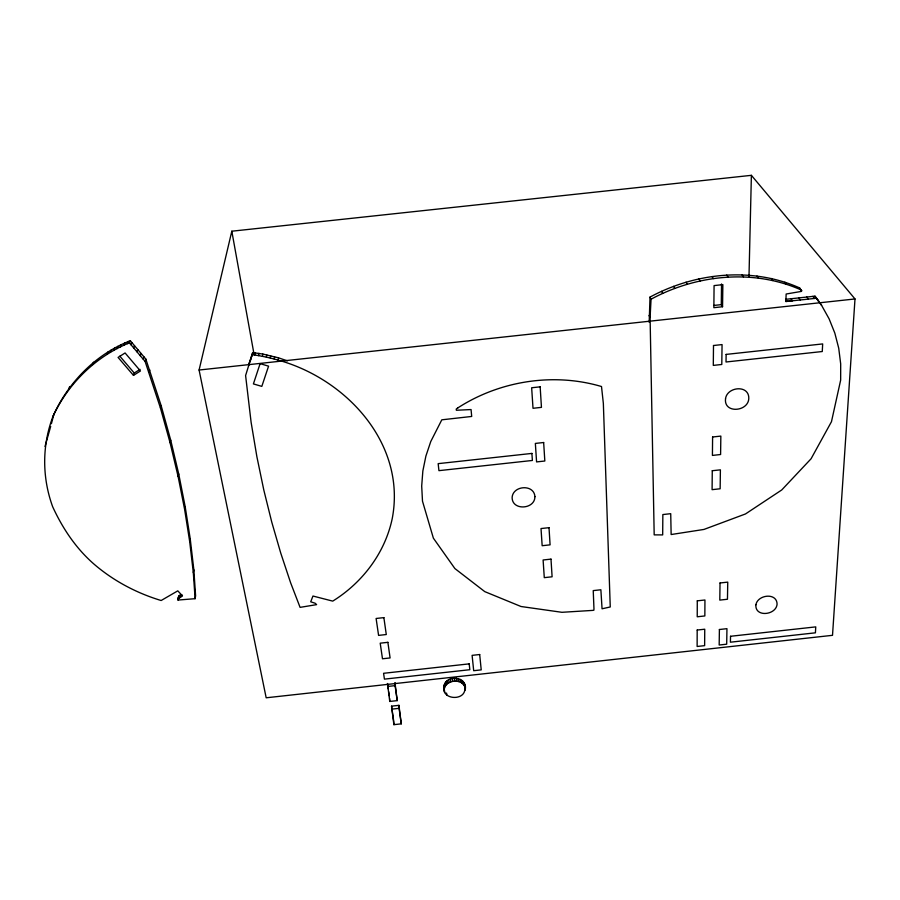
<?xml version="1.0" encoding="UTF-8"?>
<svg xmlns="http://www.w3.org/2000/svg" width="900" height="900" viewBox="0 0 900 900"><rect width="100%" height="100%" fill="white"/><g stroke="black" fill="none" stroke-linecap="round" stroke-linejoin="round"><path stroke-width="1.35" d="M722.554 306.743L722.857 284.636L714.082 285.593L713.857 307.688L722.554 306.743L721.283 304.639L721.541 283.961M748.991 276.48L751.387 175.331L231.817 231.21L199.091 370.024L266.175 697.793L832.511 635.321L855 298.957L751.387 175.331M650.014 297.09L651.06 299.194L650.092 317.565L654.188 534.87L662.681 534.904L662.85 514.553L670.725 513.686L671.141 534.533L703.946 529.436L745.481 513.956L781.74 489.96L811.069 458.775L831.465 421.706L840.656 380.126L840.69 363.904L838.721 348.199L834.829 333.124L829.091 318.803L821.576 305.336L816.592 298.238L785.857 301.489L786.15 294.019L801.236 291.431L801.697 290.79L799.268 287.752C751.691 266.681 695.171 272.678 650.014 297.09L649.181 322.358M465.086 690.232C468.697 676.654 445.871 673.729 443.947 686.351C440.91 700.2 465.626 701.314 464.873 688.264M252.709 352.586L245.599 375.548L251.111 422.303L256.894 456.772L263.801 490.016L271.755 522.079L280.71 552.983L290.61 582.75L300.082 607.365L316.631 604.631L315.169 603.248L310.714 601.796L312.964 596.036L332.719 601.121C362.407 582.727 385.043 552.949 392.254 518.479C406.451 443.959 346.522 378.923 278.168 360.113L278.438 357.806L262.845 354.06L252.709 352.586L248.76 364.691M278.168 360.113L274.264 359.044L274.556 356.749M274.264 359.044L270.36 358.065L270.653 355.77M270.36 358.065L266.434 357.165L266.749 354.87M266.434 357.165L262.519 356.355L262.845 354.06M262.519 356.355L258.593 355.624L258.93 353.34M252.338 354.87L254.655 354.983L255.015 352.699M250.526 360.45L250.898 358.144M251.685 356.906L252.045 354.611M249.109 364.793L249.48 362.486M195.097 598.691L195.604 595.845L193.849 569.835L190.215 538.751L185.197 506.79L178.718 473.951L170.719 440.201L161.111 405.54L145.834 359.089L130.331 340.74C96.446 353.824 69.075 381.532 53.899 414.27L52.852 416.734C41.917 445.759 42.075 477.63 52.661 506.734C62.82 528.874 76.601 549.371 95.288 565.211C114.48 581.4 137.126 593.291 161.145 600.514L177.795 590.85L182.475 595.879L178.852 598.354L178.065 600.041L195.097 598.691L193.32 572.636L189.675 541.485L184.635 509.456L178.121 476.539L170.078 442.721L160.436 407.981L145.091 361.406L129.521 343.012L130.331 340.74M193.32 572.636L193.849 569.835M444.296 690.941C443.183 679.523 463.781 677.273 465.21 688.635M179.933 597.499L180.484 594.653L178.751 596.216L177.919 599.636M181.406 596.52L181.778 594.619M178.189 599.062L178.751 596.216M189.675 541.485L190.215 538.751M178.065 600.041L178.493 596.79M178.852 598.354L179.415 595.508M184.635 509.456L185.197 506.79M178.121 476.539L178.718 473.951M170.078 442.721L170.719 440.201M50.693 426.409L45 446.468M51.401 423.709L53.899 414.27M160.436 407.981L161.111 405.54M149.096 372.296L149.828 369.956M145.091 361.406L145.834 359.089M143.213 359.179L143.955 356.873M140.332 355.781L141.097 353.486M133.47 375.39L140.434 370.98L125.078 352.957L118.08 357.424L133.47 375.39L134.246 373.039L140.04 369.371M137.002 351.844L137.779 349.549M133.729 347.974L134.516 345.69M131.051 344.812L131.85 342.54M52.852 416.734C67.68 384.322 94.522 357.683 127.35 343.676L128.171 341.404M123.874 345.24L124.706 342.968M120.442 346.894L121.275 344.621M117.045 348.626L117.889 346.343M113.692 350.438L114.547 348.154M110.374 352.327L111.251 350.032M107.111 354.308L107.989 352.001M92.576 364.545L93.51 362.216M68.692 388.969L69.694 386.572M799.673 289.373L799.751 288.056M458.01 407.801L458.156 407.689C500.04 380.779 553.646 372.364 601.504 386.527L603.349 403.414L610.256 606.971L602.055 608.783L600.874 589.77L593.235 590.614L593.966 608.85L593.865 610.2L592.459 610.414L561.938 612.304L521.021 606.51L484.785 591.637L454.894 568.564L433.373 538.144L422.494 501.188L421.695 486.034L422.854 470.959L425.891 456.086L430.762 441.529L441.81 419.816L471.701 416.452L471.06 409.556L456.368 410.254L456.221 409.039L457.942 407.835M651.06 299.194C696.375 274.714 753.075 268.673 800.831 289.811L801.315 290.115M127.35 343.676L129.521 343.012M387.574 686.475L395.089 685.643L394.976 682.684L397.215 700.627L389.756 701.449L387.484 683.505L388.271 688.95M391.545 706.151L398.947 705.341L401.265 723.847L393.896 724.669L391.545 706.151L393.784 721.643M391.646 709.155L399.082 708.334L398.947 705.341M713.846 305.438L721.283 304.639M821.576 305.336L814.984 296.156L785.576 299.34L787.084 301.433M199.091 370.024L855 298.957M785.857 301.489L792.495 300.848L790.976 298.755M254.655 354.983L258.593 355.624M278.438 357.806L287.404 360.855M119.824 356.175L134.246 373.039M812.88 296.381L814.489 298.463M806.771 297.045L808.357 299.126M799.268 287.752L801.697 290.79M798.75 297.923L800.303 300.004M784.89 282.195L786.398 284.243M771.3 278.505L772.762 280.53M814.984 296.156L819.945 303.244M757.012 276.041L758.441 278.066M742.14 274.882L743.501 276.907M726.739 275.085L728.055 277.121M712.058 276.559L713.317 278.595M698.895 278.921L700.11 280.969M686.048 282.206L687.217 284.265M673.594 286.369L674.719 288.428M661.567 291.341L662.648 293.423M649.058 315.416L650.092 317.565M444.037 687.971L444.78 692.471M231.817 231.21L253.969 353.88M388.665 691.673L389.261 695.745M399.082 708.334L401.265 723.847M395.089 685.643L397.215 700.627M464.614 684.079L464.94 687.026M463.961 682.605L464.287 685.564M462.983 681.3L463.309 684.259M461.711 680.197L462.026 683.145M460.192 679.298L460.496 682.245M458.46 678.645L458.764 681.592M456.559 678.262L456.863 681.199M454.534 678.173L454.838 681.12M452.452 678.398L452.745 681.345M450.506 678.926L450.787 681.874M448.74 679.714L449.021 682.661M447.199 680.726L447.469 683.685M445.905 681.941L446.175 684.889M446.58 693.079L446.76 695.059M444.915 683.303L445.185 686.25M444.251 684.788L444.51 687.746M443.947 686.351L444.206 689.321M393.829 722.644L393.896 724.669M389.655 698.467L389.756 701.449M697.185 630.045L697.129 646.47L704.633 645.649L704.745 629.212L697.185 630.045M697.286 600.84L697.23 616.781L704.846 615.949L704.947 599.996L697.286 600.84M712.271 470.723L712.091 489.668L720.146 488.779L720.394 469.845L712.271 470.723M712.597 436.995L712.418 455.423L720.596 454.522L720.844 436.095L712.597 436.995M713.498 345.51L713.295 365.4L721.789 364.478L722.059 344.588L713.498 345.51M719.393 629.516L719.179 645.019L726.683 644.186L726.952 628.673L719.393 629.516M720.034 582.975L719.798 600.097L727.459 599.254L727.751 582.12L720.034 582.975M726.131 354.409L726.019 361.991L822.262 351.529L822.679 343.924L726.131 354.409M730.53 636.278L730.418 642.195L815.411 632.824L815.76 626.884L730.53 636.278M725.524 398.835C723.746 413.921 748.451 411.739 748.789 398.363C749.115 384.424 726.93 386.662 725.524 398.835M755.899 604.755C754.751 617.625 776.261 615.229 777.082 604.136C776.891 592.256 757.654 594.686 755.899 604.755M534.915 496.631C534.994 509.614 511.627 510.907 512.145 497.194C513.236 485.325 534.15 484.043 534.915 496.631M260.1 363.645L253.406 383.918L261.821 386.381L268.571 366.154L260.1 363.645M383.873 617.625L376.11 618.48L378.585 635.389L386.28 634.534L383.873 617.625M387.877 642.33L380.205 643.174L382.489 658.778L390.094 657.945L387.877 642.33M479.689 654.525L472.106 655.357L473.692 670.702L481.219 669.881L479.689 654.525M469.204 663.863L383.58 673.301L384.424 679.129L469.822 669.712L469.204 663.863M540.158 386.843L531.653 387.765L533.014 408.285L541.451 407.363L540.158 386.843M543.656 442.519L535.354 443.419L536.58 461.914L544.826 461.014L543.656 442.519M531.9 453.42L438.165 463.646L438.93 470.655L532.384 460.463L531.9 453.42M549.011 527.681L541.012 528.548L542.16 545.715L550.091 544.849L549.011 527.681M550.991 559.125L543.105 559.991L544.286 577.654L552.105 576.788L550.991 559.125"/></g></svg>
